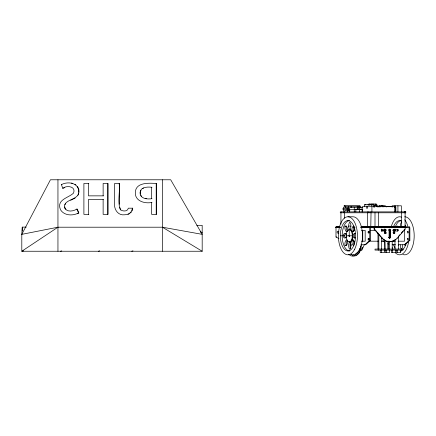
<?xml version="1.0" encoding="UTF-8"?>
<svg xmlns="http://www.w3.org/2000/svg" width="436" height="436" viewBox="0 0 436 436"><rect width="100%" height="100%" fill="white"/><g stroke="black" fill="none" stroke-linecap="round" stroke-linejoin="round"><path stroke-width="0.65" d="M340.936 224.169L340.936 212.784M344.533 218.142L344.533 212.784M345.328 206.402L345.328 210.561L349.901 210.561M348.696 210.561L348.696 206.402M349.241 235.249L349.241 236.339L349.241 229.603L349.776 229.603A6.191 3.096 90 0 1 351.966 231.418A6.191 3.096 -90 0 1 352.457 238.89A6.191 3.096 -90 0 1 348.974 241.773M351.105 207.59L351.105 206.402M354.245 207.629L354.245 211.88M359.477 207.59L359.477 206.402L357.068 206.402M362.741 241.195L362.741 230.393M367.439 226.845L367.439 212.779M368.578 212.779L368.578 211.88M371.041 212.779L370.785 226.845M374.998 226.851L374.998 212.784M377.974 249.076L377.974 233.037M378.601 226.851L378.601 212.784M378.813 249.076L378.813 234.372M381.565 249.076L381.565 237.713M381.565 231.031L381.565 229.025M392.166 207.155L392.166 205.803L401.349 205.803L401.349 211.88M394.417 207.155L394.417 205.803M395.675 211.88L395.675 205.803M397.926 211.88L397.926 205.803M401.502 212.779L401.561 226.845M405.104 226.845L405.104 212.779L340.276 212.784L340.276 211.88L405.104 211.88M405.763 212.784L405.763 211.88L404.864 211.88L404.864 212.779L405.763 212.784L404.205 212.779L404.205 211.88L405.763 211.88M400.384 244.819L400.346 245.561A4.044 2.022 90 0 0 401.474 249.19A4.044 2.022 90 0 0 402.602 245.561L402.564 244.819M370.491 226.845L369.761 227.69L369.761 240.35L364.981 244.743M21.8 234.35L50.429 179.779L170.699 179.779L202.184 234.35L162.426 227.205L57.95 227.205L21.8 234.35L22.263 227.123L26.236 227.123M346.326 234.127L346.326 237.462M354.555 238.018L354.555 233.571M78.834 192.287L78.834 189.311L77.51 186.445M132.37 208.185C132.299 212.13 128.484 214.997 124.701 214.779C117.78 215.798 113.736 209.002 114.581 202.833L114.581 183.485L119.529 183.485L119.617 204.277M340.058 227.581L336.003 227.581L335.998 226.845L336.636 226.856L336.003 227.581L335.998 236.977L338.93 238.596M368.398 205.258L368.725 204.004L376.382 204.004L376.382 206.631M371.303 205.258L371.625 204.004M372.072 205.258L372.393 204.004M374.551 207.133L375.358 204.004M373.75 207.051L374.322 205.056L375.478 205.056M374.055 207.051L374.48 205.59L375.325 205.59M132.059 210.888L132.74 208.185L128.364 208.185C127.688 211.825 122.756 211.46 120.407 209.776C117.153 201.628 120.331 192.02 119.159 183.485M140.981 190.243L140.55 191.393L140.545 194.162M361.967 248.994L362.785 247.179M364.343 244.672L361.836 250.199L359.842 250.199M77.897 195.279L78.66 193.606M64.92 204.806L65.596 203.41M343.721 210.604L342.903 208.969L343.721 207.34M349.051 236.176L349.432 235.407M398.221 236.601L399.954 234.601M401.256 233.102L402.989 231.096M403.856 230.099L405.142 229.096L405.109 227.369L404.722 226.845M374.066 227.69L374.066 229.096L381.865 238.1L382.285 238.1A12.159 10.529 -90 0 0 397.343 238.1L405.142 229.096M130.44 212.986L131.367 212.016M371.178 226.96L371.864 226.845M370.491 227.69L370.491 240.35L365.711 244.743L360.91 244.743M404.357 244.743L409.137 240.35L409.867 240.35L409.867 227.69L409.137 226.845M409.867 240.35L405.088 244.743L398.253 244.743M21.8 234.274L21.8 251.245L57.95 227.205M63.133 188.292L62.768 188.292L61.416 184.624C66.91 181.583 76.583 182.166 78.469 189.311C81.837 201.056 62.13 198.02 64.73 208.206C67.324 212.414 73.292 211.307 76.872 209.067L77.237 209.067M75.177 198.042L70.681 200.26M78.911 212.942L78.54 212.942C72.921 216.093 64.125 215.776 60.522 209.776C56.173 199.437 68.392 198.102 73.575 193.055C76.218 186.319 66.735 185.049 62.768 188.292M77.248 213.793L78.355 213.226M142.681 188.477L143.537 188.069M128.048 214.332L129.318 213.771M63.694 188.052L64.811 187.584M98.432 251.245L99.735 250.853M131.705 251.245L133.007 250.858M22.263 251.245L23.56 250.874M348.664 226.24L349.776 225.946L350.887 226.24M60.468 251.245L61.776 250.913M200.838 232.655L202.184 232.486L200.309 231.745M151.995 198.68C147.504 199.448 139.863 198.854 140.038 192.717C140.185 186.864 147.739 186.728 151.995 187.278M151.624 202.473C144.681 203.912 134.642 200.963 135.324 192.271C135.787 182.172 149.085 182.995 156.202 183.485L156.573 183.485L156.573 214.359L151.624 214.359L151.624 202.473L151.995 202.473M384.421 226.845L383.01 226.845M336.341 227.69L335.998 227.69L336.674 227.69M379.216 226.845L384.677 226.845M394.596 211.88L394.82 206.702L362.131 206.702L362.131 211.88M391.762 226.845L386.018 226.845M392.237 249.076L392.204 241.054M88.846 183.485L83.897 183.485L83.897 214.359L88.846 214.359M61.416 184.624L61.787 184.624M103.501 195.857L88.481 195.857L88.481 183.485M103.501 199.437L88.481 199.437L88.481 214.359M364.556 206.702L364.556 204.762L372.965 204.762L371.461 204.762M364.556 204.762L366.033 204.762M367.744 204.762L369.804 204.762M376.077 205.056L377.282 205.056L377.859 207.051M383.996 205.732L378.764 205.732L378.764 206.958M383.702 206.49L392.177 206.49M394.531 207.095L395.861 207.095L395.861 211.88M345.328 207.383L348.696 207.383M359.09 207.383L360.436 207.383L360.436 206.402L344.838 206.402L344.838 205.525M358 207.629L349.465 207.629L349.465 211.88M358.844 207.629L362.796 207.629M347.012 208.223L348.135 208.223M342.903 208.969L344.227 208.969M349.465 209.384L357.531 209.384M358.844 209.384L362.785 209.384M347.012 209.721L348.135 209.721M120.407 209.776L120.777 209.776M347.923 216.774L352.991 216.774A19.021 9.516 -90 0 1 362.463 237.658A19.021 9.516 -90 0 1 351.133 254.45M347.923 220.6A15.195 7.597 -90 0 1 355.52 235.794A15.195 7.597 -90 0 1 347.928 250.989A15.195 7.592 90 0 1 340.331 235.794A15.195 7.597 -90 0 1 347.923 220.6L349.16 220.6M196.827 225.336L202.184 225.336L202.184 251.245L21.8 251.245M347.22 231.587A4.098 2.049 90 0 1 345.786 230.906L345.497 230.421A4.098 2.049 90 0 1 345.001 226.246L346.364 226.246A4.098 2.049 90 0 1 346.734 226.077M337.491 226.851L335.998 226.845M362.572 226.845L367.777 226.845M374.807 226.845L371.336 226.856M376.094 226.845L379.827 226.845M384.884 226.845L385.522 226.845M399.163 226.845L393.763 226.845L399.082 226.851L398.019 226.845M336.45 226.911L340.162 226.911M360.943 226.856L409.42 226.911M336.287 227.02L339.742 226.96M361.27 227.02L370.126 226.96M373.363 226.845L404.979 227.02M336.216 227.096L339.59 227.096M353.095 227.096L354.446 227.096M361.199 227.096L369.979 227.096M374.279 226.96L405.017 227.096M336.151 227.178L339.524 227.178M361.133 227.178L369.913 227.178M374.366 227.096L405.055 227.178M336.096 227.27L340.151 227.27M361.084 227.27L369.859 227.27M374.404 227.178L405.088 227.27M336.052 227.369L340.107 227.369M361.041 227.369L369.815 227.369M374.431 227.27L405.109 227.369M336.025 227.472L340.075 227.472M353.58 227.472L354.931 227.472M361.008 227.472L369.788 227.472M374.459 227.369L405.126 227.472M353.563 227.581L354.915 227.581M360.992 227.581L369.766 227.581M374.475 227.472L405.137 227.581M370.202 227.69L374.491 227.69L374.491 229.096L382.285 238.1M404.722 227.69L409.137 227.69L409.137 240.35M374.066 229.096L374.491 229.096M388.661 230.164L389.086 230.164A0.845 0.73 -90 0 1 389.817 229.325A0.845 0.73 -90 0 1 390.547 230.164L390.547 237.255A0.845 0.73 -90 0 1 389.817 238.1A0.845 0.73 -90 0 1 389.086 237.255L389.086 230.164M389.206 229.352A0.845 0.73 -90 0 1 390.122 230.164L390.547 230.164M352.964 230.393L354.266 230.393M361.439 230.393L365.177 230.393L365.177 241.195L361.433 241.195M370.099 230.393L375.876 230.393M381.456 230.393L384.181 230.393M392.82 230.393L395.425 230.393M338.881 231.347L337.546 231.347A0.845 0.42 90 0 0 337.126 232.192A0.845 0.42 90 0 0 337.546 233.037L338.881 233.037M351.427 231.418L353.329 231.418A4.098 2.049 -90 0 0 353.694 231.587M345.001 233.571L345.906 233.571M340.325 235.794L342.178 235.794A15.195 7.592 90 0 0 349.776 250.989M346.484 235.157A4.098 2.049 90 0 0 345.225 233.614L344.854 233.543A4.098 2.049 90 0 0 343.023 235.794L344.391 235.794A4.098 2.049 90 0 1 345.841 233.614M346.146 235.794L348.969 235.794M349.514 235.794L352.871 235.794A4.098 2.049 -90 0 0 354.326 237.974L354.702 238.045A4.098 2.049 -90 0 0 355.438 237.773M335.998 236.977L336.728 236.977M388.661 237.255L389.086 237.255M389.206 238.072A0.845 0.73 -90 0 0 390.122 237.255L390.547 237.255M396.923 238.1L397.343 238.1M351.427 240.171L353.329 240.171A4.098 2.049 -90 0 1 353.694 240.002M369.761 240.35L370.491 240.35M352.964 241.195L354.266 241.195M368.796 241.195L378.535 241.195M381.456 241.195L384.181 241.195M391.926 241.195L395.425 241.195M398.035 241.195L404.553 241.195L404.553 230.393M381.865 238.1A12.159 10.529 90 0 0 389.392 241.757L389.817 241.757M349.241 241.985L349.776 241.985A4.098 2.049 -90 0 1 350.866 244.89L350.904 245.642A4.098 2.049 -90 0 1 349.776 249.299A4.098 2.049 -90 0 1 348.653 245.642L348.686 244.89A4.098 2.049 -90 0 1 349.776 241.985M350.064 244.743L351.421 244.743M392.155 244.743L395.545 244.743M347.22 240.002A4.098 2.049 -90 0 0 345.786 240.683L345.497 241.168A4.098 2.049 -90 0 0 345.001 245.343L346.364 245.343A4.098 2.049 -90 0 1 346.865 241.168L347.154 240.683A4.098 2.049 -90 0 1 347.481 240.318M385.201 249.076L385.004 240.389M388.699 249.076L388.645 241.054M389.539 249.076L389.49 241.054M378.203 250.09L378.492 250.09M387.838 249.076L387.893 241.054M145.199 198.505L146.441 198.631M71.515 183.104L72.714 183.387M383.14 240.857L384.312 241.506M382.41 240.857L384.165 241.827M387.686 243.773L388.858 244.416M162.426 227.205L202.184 251.245M74.927 184.237L75.875 184.902M65.912 209.231L65.1 208.206L64.828 206.942M140.942 195.415L141.607 196.478M349.051 235.407L349.432 236.176M77.477 209.623L78.671 212.392M76.872 209.067L78.54 212.942M405.415 244.095L405.496 244.296A4.044 2.022 90 0 0 405.785 244.77M119.84 207.476L120.232 208.899M400.384 226.78L400.346 226.033A4.044 2.022 90 0 1 401.474 222.409A4.044 2.022 90 0 1 401.79 222.801M359.945 206.402L359.945 205.525L344.173 205.525L344.173 211.88M405.872 226.845L405.872 227.69M401.741 211.88L401.741 212.779M400.706 250.09L400.706 252.673L396.444 252.673L396.444 250.09M398.564 236.377L398.564 249.076M397.676 250.09L397.676 252.673M395.675 250.09L395.675 252.673L391.419 252.673L391.419 250.09M394.972 229.025L394.972 231.031M394.972 239.718L394.972 249.076M392.645 250.09L392.645 252.673M390.122 230.164L390.122 237.255M389.49 229.025L389.49 238.383M389.517 250.09L389.517 252.673L385.255 252.673L385.255 250.09M386.487 250.09L386.487 252.673M385.004 229.025L385.004 233.707M384.487 250.09L384.487 252.673L380.23 252.673L380.23 250.09M384.334 229.025L384.334 231.031M384.334 239.718L384.334 249.076M381.413 249.076L381.456 252.673M379.751 205.732L379.751 206.936M373.756 226.845L373.756 227.69M373.418 204.004L373.418 206.631M371.913 206.702L371.913 211.88M370.137 211.88L370.137 212.779M369.744 204.004L369.744 205.318M367.679 211.88L367.679 212.779M367.303 206.702L367.303 208.392L366.747 208.392L366.747 206.702M362.485 211.88L362.485 209.182L355.852 209.182L355.852 211.88M361.106 245.544L361.106 250.199M360.686 246.209L360.686 250.199M359.368 209.182L359.368 211.88M359.291 209.182L359.286 206.931L357.438 206.931L357.438 209.182M358.185 206.931L358.185 209.182M347.737 210.561L347.737 211.88M343.633 211.88L343.633 212.784M341.175 211.88L341.175 212.784M162.426 179.779L162.426 251.245M156.202 183.485L156.202 214.359M151.624 187.278L151.624 198.68M107.708 183.485L107.708 214.359M103.13 195.857L103.13 183.485L108.079 183.485L108.079 214.359L103.13 214.359L103.13 199.437M57.95 179.779L57.95 251.245M22.263 227.123L22.263 231.145M347.47 209.503A0.747 0.649 -90 0 1 346.516 209.454A0.747 0.649 -90 0 1 346.636 208.359A0.747 0.649 -90 0 1 347.574 208.599M382.045 231.009A0.845 0.73 -90 0 1 381.309 230.164A0.845 0.73 -90 0 1 382.045 229.325M381.255 230.9A0.845 0.73 -90 0 0 381.62 231.009L385.457 231.009A0.845 0.73 -90 0 0 386.187 230.164A0.845 0.73 -90 0 0 385.457 229.325L381.62 229.325A0.845 0.73 -90 0 0 381.255 229.434M385.032 229.325A0.845 0.73 -90 0 1 385.762 230.164A0.845 0.73 -90 0 1 385.032 231.009M394.177 231.009A0.845 0.73 -90 0 1 393.446 230.164A0.845 0.73 -90 0 1 394.177 229.325M393.566 230.982A0.845 0.73 -90 0 0 393.757 231.009L397.588 231.009A0.845 0.73 -90 0 0 398.319 230.164A0.845 0.73 -90 0 0 397.588 229.325L393.757 229.325A0.845 0.73 -90 0 0 393.566 229.352M393.392 230.9A0.845 0.73 -90 0 1 393.049 230.388M393.049 229.946A0.845 0.73 -90 0 1 393.239 229.57M388.689 229.946A0.845 0.73 -90 0 1 388.879 229.57M384.841 231.941A0.845 0.73 -90 0 1 385.762 232.753A0.845 0.73 -90 0 1 384.841 233.571M384.329 232.535A0.845 0.73 -90 0 1 384.514 232.159M388.879 237.854A0.845 0.73 -90 0 1 388.689 237.478M395.883 239.179A12.159 10.529 -90 0 1 389.392 241.757M353.329 231.418A4.098 2.049 -90 0 1 353.585 227.815L353.825 227.238A4.098 2.049 -90 0 1 354.114 226.758M354.114 244.83A4.098 2.049 -90 0 1 353.825 244.351L353.585 243.768A4.098 2.049 -90 0 1 353.329 240.171M350.822 248.901A4.098 2.049 -90 0 1 350.015 245.642L350.048 244.89A4.098 2.049 -90 0 1 350.822 242.383M342.178 235.794A15.195 7.597 -90 0 1 349.116 220.66M351.743 254.259A6.638 3.319 90 0 1 348.424 254.259M393.566 231.941A0.845 0.73 -90 0 1 394.487 232.753A0.845 0.73 -90 0 1 393.566 233.571M393.049 232.535A0.845 0.73 -90 0 1 393.239 232.159M397.169 229.325A0.845 0.73 -90 0 1 397.899 230.164A0.845 0.73 -90 0 1 397.169 231.009M360.572 250.199A1.69 0.845 90 0 1 360.152 249.975M353.454 254.951A7.434 3.717 90 0 1 350.631 255.692M356.397 252.935A7.712 3.853 90 0 1 352.239 255.959M358.381 251.054A7.434 3.717 90 0 1 353.923 255.692M359.716 248.509A6.638 3.319 90 0 1 356.397 255.147M360.3 247.577A5.379 2.687 90 0 1 358.348 253.708M370.927 205.04A2.082 1.041 90 0 1 371.467 205.04M369.118 233.009A0.845 0.42 -90 0 1 368.807 232.192A0.845 0.42 -90 0 1 369.118 231.38M369.118 239.985A0.845 0.42 -90 0 1 368.807 239.168A0.845 0.42 -90 0 1 369.118 238.356M401.474 250.989A15.195 7.603 -90 0 1 400.155 250.76M395.327 226.867A15.195 7.603 -90 0 1 400.815 220.66M408.701 241.391A19.021 9.499 90 0 1 395.305 252.738M392.901 249.239A19.021 9.499 90 0 1 392.193 247.648M391.392 226.295A19.021 9.499 90 0 1 401.48 217.144M404.728 219.76A19.021 9.499 90 0 1 407.851 226.295M404.69 216.779A19.021 9.499 90 0 1 414.146 237.669A19.021 9.499 90 0 1 402.831 254.45M395.158 248.089A15.195 7.603 90 0 1 393.474 244.727M393.474 226.867A15.195 7.603 90 0 1 401.589 221.123M404.995 225.052A15.195 7.603 90 0 1 405.769 226.867M406.205 243.397A15.195 7.603 90 0 1 400.281 250.934M343.023 235.794A4.098 2.049 90 0 0 344.854 238.045L345.225 237.974A4.098 2.049 90 0 0 346.484 236.432M345.001 226.246A4.098 2.049 90 0 1 347.089 227.238L347.329 227.815A4.098 2.049 90 0 1 347.59 231.418M348.228 230.431A6.191 3.096 -90 0 1 349.776 229.603A4.098 2.049 -90 0 0 350.866 226.698L350.904 225.946A4.098 2.049 -90 0 0 349.776 222.289A4.098 2.049 -90 0 0 348.653 225.946L348.686 226.698A4.098 2.049 -90 0 0 349.776 229.603M353.809 226.044A4.098 2.049 -90 0 0 352.462 227.238L352.223 227.815A4.098 2.049 -90 0 0 351.966 231.418A4.098 2.049 -90 0 0 353.765 230.906L354.054 230.421A4.098 2.049 -90 0 0 354.653 227.728M352.871 235.794A4.098 2.049 90 0 1 354.326 233.614L354.702 233.543A4.098 2.049 90 0 1 355.438 233.816M354.653 243.86A4.098 2.049 -90 0 0 354.054 241.168L353.765 240.683A4.098 2.049 -90 0 0 351.966 240.171A4.098 2.049 -90 0 0 352.223 243.768L352.462 244.351A4.098 2.049 -90 0 0 353.809 245.544M347.672 240.906A4.098 2.049 -90 0 1 347.329 243.768L347.089 244.351A4.098 2.049 -90 0 1 345.001 245.343M360.365 247.539A3.761 1.88 90 0 1 359.88 251.174M350.729 244.71A5.379 2.687 90 0 1 351.154 245.822M345.481 237.773A4.098 2.049 90 0 1 344.391 235.794M347.481 231.271A4.098 2.049 90 0 1 347.154 230.906L346.865 230.421A4.098 2.049 90 0 1 346.364 226.246M398.809 244.302A4.022 2.011 -90 0 1 398.199 245.141M383.004 206.958A2.453 2.126 -90 0 1 386.634 206.958M380.061 206.958A2.453 2.126 -90 0 1 382.912 206.097M396.651 227.058A4.044 2.022 -90 0 1 396.738 226.328A4.044 2.022 90 0 1 398.531 226.824M404.75 226.464A4.044 2.022 -90 0 1 405.845 226.159M405.845 245.441A4.044 2.022 90 0 1 404.128 244.296M403 249.076L375.015 249.076L375.015 250.09L403 250.09L403 249.076M348.593 209.503A0.747 0.649 -90 0 0 348.304 208.25A0.747 0.649 -90 0 0 347.508 209.166A0.747 0.649 -90 0 0 348.593 209.503M385.969 233.353A0.845 0.73 -90 0 0 385.642 231.941A0.845 0.73 -90 0 0 384.748 232.977A0.845 0.73 -90 0 0 385.969 233.353M394.694 233.353A0.845 0.73 -90 0 0 394.367 231.941A0.845 0.73 -90 0 0 393.474 232.977A0.845 0.73 -90 0 0 394.694 233.353M368.796 232.791A0.845 0.42 -90 0 0 368.605 231.38A0.845 0.42 -90 0 0 368.088 232.41A0.845 0.42 -90 0 0 368.796 232.791M368.796 239.767A0.845 0.42 -90 0 0 368.605 238.356A0.845 0.42 -90 0 0 368.088 239.391A0.845 0.42 -90 0 0 368.796 239.767M407.507 238.748A0.845 0.42 90 0 0 407.873 240.013A0.845 0.42 90 0 0 408.238 238.748A0.845 0.42 90 0 0 407.507 238.748M407.507 231.772A0.845 0.42 90 0 0 407.873 233.037A0.845 0.42 90 0 0 408.238 231.772A0.845 0.42 90 0 0 407.507 231.772M354.653 249.239A19.021 9.516 -90 0 0 350.386 217.422A19.021 9.516 -90 0 0 338.728 240.721A19.021 9.516 -90 0 0 354.653 249.239M352.228 237.397A6.191 3.096 -90 0 0 349.241 229.603A6.191 3.096 90 0 0 347.051 231.418A6.191 3.096 -90 0 0 347.694 241.157A6.191 3.096 -90 0 0 352.228 237.397"/></g></svg>
